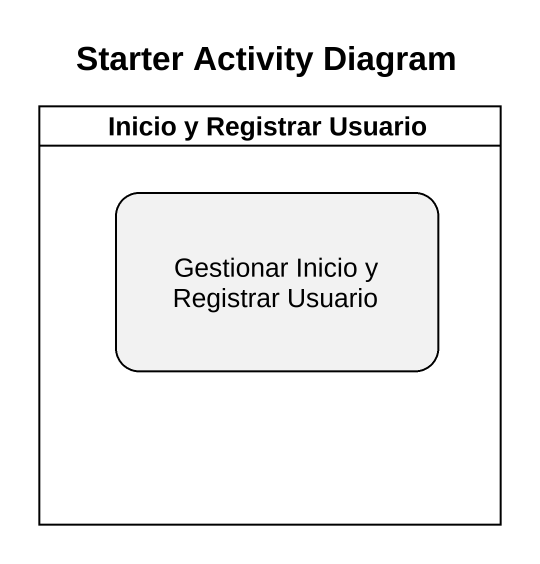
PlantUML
@startuml
title Starter Activity Diagram
hide empty description
state "Inicio y Registrar Usuario" as Inicio_y_Registrar_Usuario <<partition>> {
  state "Gestionar Inicio y Registrar Usuario" as Gestionar_Inicio_y
}
@enduml
